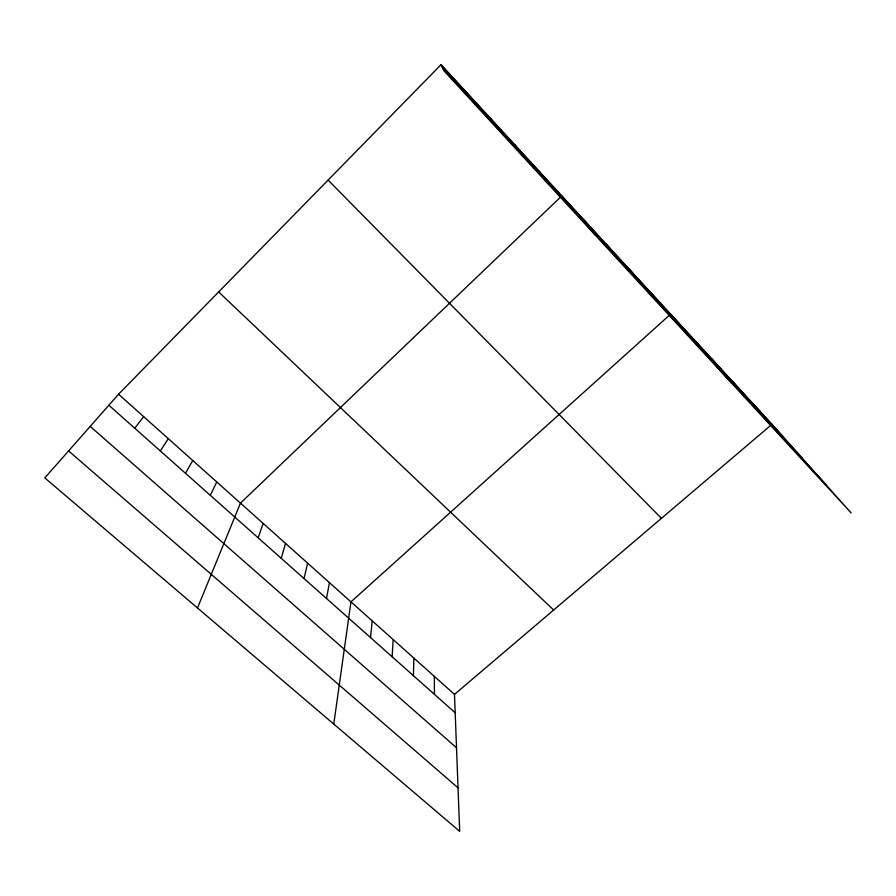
<?xml version="1.0" encoding="UTF-8"?>
<svg xmlns="http://www.w3.org/2000/svg" width="896" height="896" viewBox="0 0 896 896"><rect width="100%" height="100%" fill="white"/><g stroke="black" fill="none" stroke-linecap="round" stroke-linejoin="round"><path stroke-width="1.34" d="M413.414 675.674L413.874 658.078M392.123 656.768L393.165 639.587M370.541 637.594L372.198 620.85M333.782 724.08L350.952 601.866L670.611 314.138L728.818 380.106M326.502 598.494L329.437 582.635M304.024 578.547L307.63 563.158M281.254 558.32L285.533 543.413M258.171 537.824L263.144 523.41M197.49 607.981L240.453 503.138L560.806 196.862M210.302 495.32L216.754 481.958M185.494 473.29L192.73 460.488M160.317 450.934L168.358 438.715M134.77 428.254L143.64 416.629M118.563 394.218L44.8 477.904L459.682 831.331L454.496 694.378L118.563 394.218L441.045 64.669L771.982 424.301L851.2 512.982L444.035 70.896L441.045 64.669M454.496 694.378L771.982 424.301M68.589 450.923L458.035 787.83M90.205 426.395L456.512 747.757M108.853 405.238L455.19 712.768M218.658 291.928L553.65 610.03M328.104 180.085L661.438 518.336M441.426 65.475L782.454 436.016M442.176 67.032L802.514 458.483M443.061 68.858L825.731 484.467M752.259 402.875L762.205 414.019M732.278 381.147L741.664 391.698M712.006 359.128L720.832 369.062M691.454 336.784L699.698 346.102M649.477 291.166L656.488 299.152M628.029 267.859L634.413 275.162M606.278 244.227L612.002 250.813M584.203 220.237L589.254 226.094M561.814 195.91L595.19 235.01M538.395 170.453L542.002 174.742M514.618 144.614L517.451 148.075M490.47 118.384L492.52 120.982M465.954 91.728L467.174 93.453M434.314 676.346L434.437 694.344"/></g></svg>
